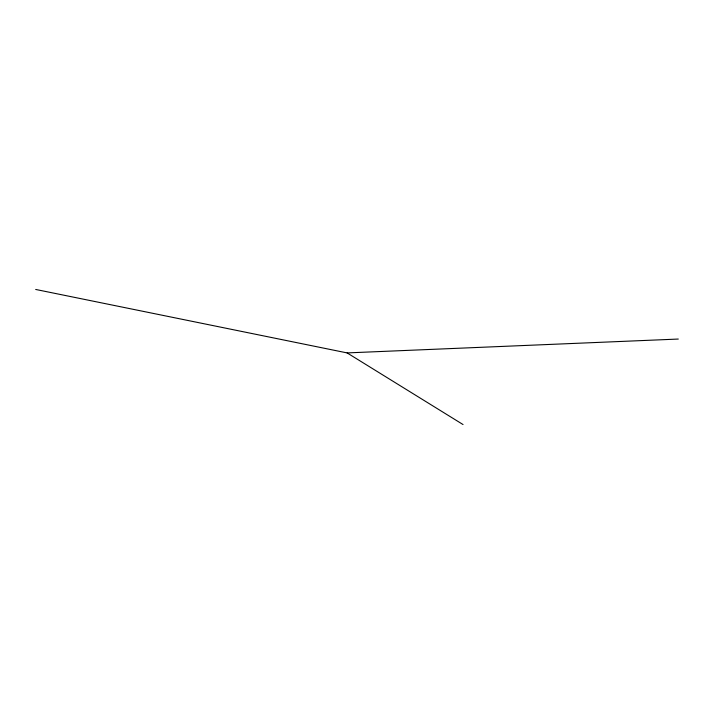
<?xml version="1.0" encoding="UTF-8"?>
<svg xmlns="http://www.w3.org/2000/svg" width="714" height="714" viewBox="0 0 714 714"><rect width="100%" height="100%" fill="white"/><g stroke="black" fill="none" stroke-linecap="round" stroke-linejoin="round"><path stroke-width="1.07" d="M35.7 289.456L347.12 352.912L678.3 339.052M347.12 352.912L463.038 424.544"/></g></svg>
